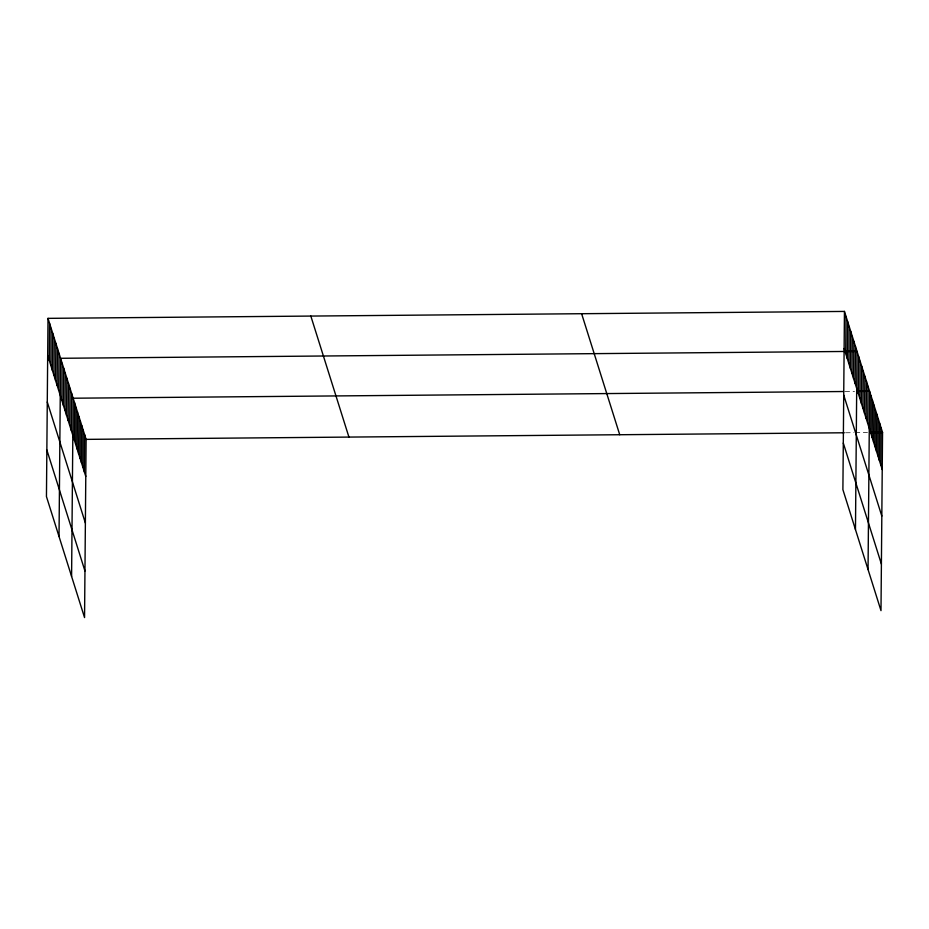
<?xml version="1.0" encoding="UTF-8"?>
<svg xmlns="http://www.w3.org/2000/svg" width="929" height="929" viewBox="0 0 929 929"><rect width="100%" height="100%" fill="white"/><g stroke="black" fill="none" stroke-linecap="round" stroke-linejoin="round"><path stroke-width="0.7" stroke-dasharray="4.64 3.48" d="M844.96 391.504L854.541 391.423M845.587 432.763L853.797 432.693M855.168 432.682L867.489 432.566"/><path stroke-width="1.39" d="M48.006 318.357L46.45 496.562L84.551 617.576L86.107 439.371L48.006 318.357L844.449 311.424L882.55 432.438L880.994 610.643L842.893 489.629L844.449 311.424M49.249 360.417L49.574 323.35M50.828 365.411L51.153 328.343M52.396 370.404L52.721 333.325M53.963 375.397L54.288 338.319M55.543 380.391L55.868 343.312M57.11 385.372L57.435 348.305M58.678 390.366L59.003 353.299M59.026 536.497L60.582 358.292L857.026 351.359L855.47 529.565M61.825 400.353L62.15 363.285M63.393 405.346L63.718 368.267M64.972 410.339L65.297 373.261M66.54 415.333L66.865 378.254M68.107 420.314L68.432 383.247M69.687 425.308L70.012 388.241M71.254 430.301L71.579 393.234M71.591 576.433L73.147 398.216L843.59 391.515M74.262 439.87L74.587 402.791M75.702 444.434L76.027 407.366M77.142 449.009L77.467 411.93M78.582 453.584L78.907 416.506M80.022 458.148L80.347 421.081M81.462 462.723L81.787 425.656M82.902 467.299L83.227 430.22M84.342 471.862L84.667 434.795M845.704 353.496L846.029 316.417M847.271 358.489L847.596 321.411M848.839 363.471L849.164 326.404M850.418 368.465L850.743 331.398M851.986 373.458L852.311 336.391M853.554 378.451L853.879 341.373M855.133 383.445L855.458 346.366M858.268 393.431L858.593 356.353M859.848 398.413L860.173 361.346M861.415 403.407L861.74 366.34M862.983 408.4L863.308 371.333M864.562 413.393L864.887 376.315M866.13 418.387L866.455 381.308M867.698 423.38L868.023 386.301M868.046 569.5L869.602 391.295L857.281 391.399M870.717 432.937L871.03 395.87M872.157 437.513L872.47 400.434M873.597 442.088L873.91 405.009M875.025 446.652L875.35 409.584M876.465 451.227L876.79 414.148M877.905 455.802L878.23 418.724M879.345 460.366L879.67 423.299M880.785 464.941L881.11 427.863M86.107 439.371L844.217 432.775M870.229 432.542L882.55 432.438M844.124 348.503L882.225 469.517M843.718 395.08L881.818 516.083M843.3 443.063L881.4 564.066M581.624 313.712L619.724 434.726M310.832 316.069L348.932 437.083M47.681 355.424L85.782 476.438M47.274 402.002L85.375 523.015M46.856 449.984L84.957 570.998"/></g></svg>
